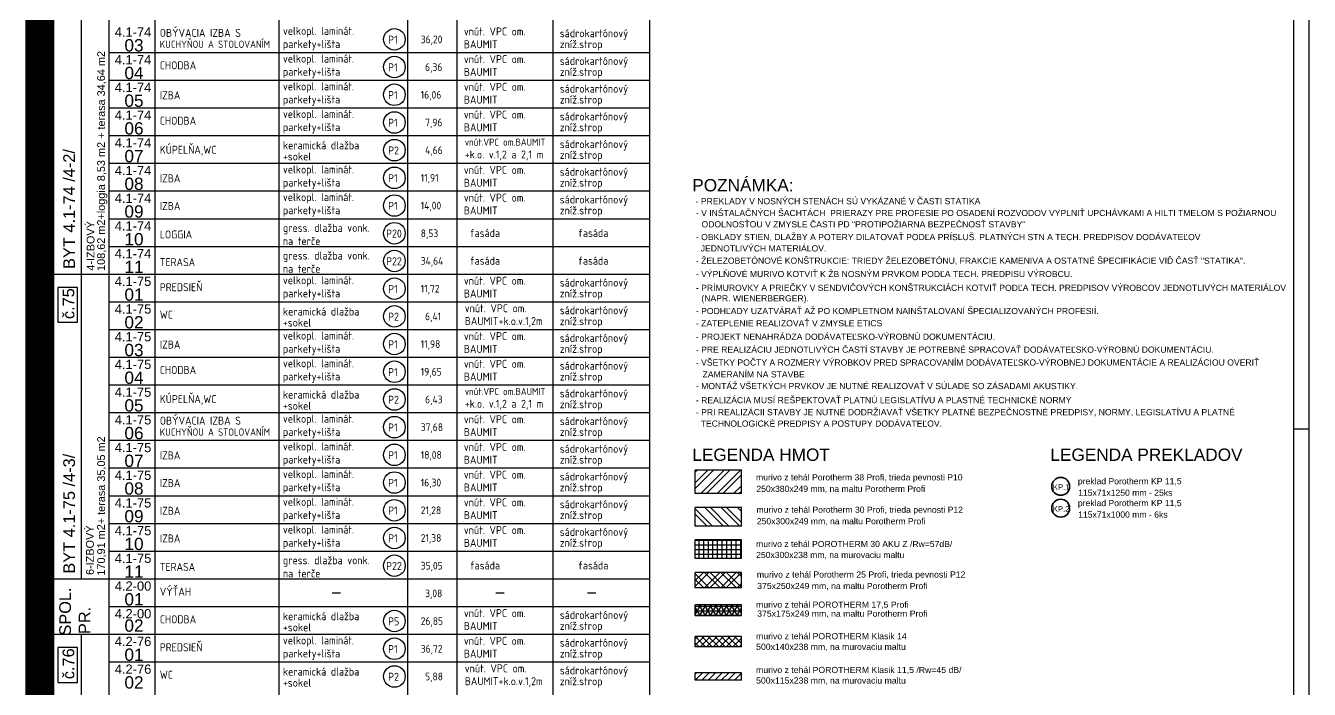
# Model space of a CAD drawing. Extents: x 4511820 to 5180432, y -1526536 to -944957.
# Drawn here: x 5044187 to 5065037, y -1076624 to -1065843 of the extents above; entities that cross this region are included whole.
import ezdxf

# ---------------------------------------------------------------- set-up
doc = ezdxf.new("R2010")
doc.units = 0
doc.header["$MEASUREMENT"] = 0
for name, color, linetype in [('MÚRY', 1, 'CONTINUOUS'), ('OKNÁ', 143, 'CONTINUOUS'), ('TENKÁ', 7, 'CONTINUOUS'), ('ŠRAFY', 82, 'CONTINUOUS')]:
    doc.layers.add(name, color=color, linetype=linetype)
doc.layers.add('preklady', color=74, linetype='CONTINUOUS', lineweight=35)
doc.styles.add('ARIAL', font='arial.ttf')
doc.styles.add('Style-Arial', font='arial.ttf')
doc.styles.add('STYLE1', font='isocp.shx')

msp = doc.modelspace()

# ---------------------------------------------------------------- hatches: boundary and pattern name
at = {"layer": 'ŠRAFY'}
h = msp.add_hatch(dxfattribs=at)
h.set_pattern_fill('ANSI31', color=132, scale=150)
h.paths.add_polyline_path([(5044187, -1059083.98), (5044187, -1074833.98), (5044637, -1074833.98), (5044637, -1069883.98), (5044637, -1064933.98), (5044637, -1059983.98), (5044637, -1059083.98)])
h.paths.add_polyline_path([(5044281.769, -1068402.055), (5044281.769, -1066970.575), (5044573.379, -1066970.575), (5044573.379, -1068402.055)], flags=24)
h = msp.add_hatch(dxfattribs=at)
h.set_pattern_fill('ANSI32', color=256, scale=500)
h.set_pattern_definition([(45, (471961.18, 64296.74), (-132.5825215, 132.5825215), []), (45, (472049.57, 64296.74), (-132.5825215, 132.5825215), [])])
h.paths.add_polyline_path([(5055063.286, -1073445.632), (5055813.286, -1073445.632), (5055813.286, -1073065.632), (5055063.286, -1073065.632)])
h = msp.add_hatch(dxfattribs=at)
h.set_pattern_fill('ANSI32', color=256, scale=500, angle=90)
h.set_pattern_definition([(135, (471961.18, 64296.74), (-132.5825215, -132.5825215), []), (135, (471961.18, 64385.13), (-132.5825215, -132.5825215), [])])
h.paths.add_polyline_path([(5055063.286, -1073671.871), (5055063.286, -1073971.871), (5055813.286, -1073971.871), (5055813.286, -1073671.871)])
at = {"layer": 'ŠRAFY', "ltscale": 0.25}
h = msp.add_hatch(dxfattribs=at)
h.set_pattern_fill('ANSI37', color=256, scale=600, angle=45)
h.set_pattern_definition([(90, (-3419424.49, 732623.24), (-75, 1e-14), []), (180, (-3419424.49, 732623.24), (-1e-14, -75), [])])
h.paths.add_polyline_path([(5055063.286, -1074198.11), (5055063.286, -1074498.11), (5055813.286, -1074498.11), (5055813.286, -1074198.11)])
at = {"layer": 'ŠRAFY'}
h = msp.add_hatch(dxfattribs=at)
h.set_pattern_fill('ANSI32', color=256, scale=500)
h.set_pattern_definition([(45, (471961.18, 63770.5), (-132.5825215, 132.5825215), []), (45, (472049.57, 63770.5), (-132.5825215, 132.5825215), [])])
h.paths.add_polyline_path([(5055063.286, -1074724.35), (5055063.286, -1074974.35), (5055813.286, -1074974.35), (5055813.286, -1074724.35)])
h = msp.add_hatch(dxfattribs=at)
h.set_pattern_fill('ANSI32', color=256, scale=500, angle=90)
h.set_pattern_definition([(135, (471961.18, 63770.5), (-132.5825215, -132.5825215), []), (135, (471961.18, 63858.9), (-132.5825215, -132.5825215), [])])
h.paths.add_polyline_path([(5055063.286, -1074724.35), (5055063.286, -1074974.35), (5055813.286, -1074974.35), (5055813.286, -1074724.35)])
h = msp.add_hatch(dxfattribs=at)
h.set_pattern_fill('ANSI31', color=213, scale=150)
h.paths.add_polyline_path([(5044637, -1085633.98), (5044637, -1074833.98), (5044187, -1074833.98), (5044187, -1085633.98)])
h.paths.add_polyline_path([(5044260.055, -1081226.452), (5044260.055, -1079760.237), (5044551.665, -1079760.237), (5044551.665, -1081226.452)], flags=24)
at = {"layer": 'ŠRAFY', "ltscale": 0.25}
h = msp.add_hatch(dxfattribs=at)
h.set_pattern_fill('NET3', color=256, scale=600)
h.set_pattern_definition([(0, (471961.18, 64277.27), (0, 75), []), (60, (471961.18, 64277.27), (-64.9519053, 37.5), []), (120, (471961.18, 64277.27), (-64.9519053, -37.5), [])])
h.paths.add_polyline_path([(5055813.286, -1075250.589), (5055063.286, -1075250.589), (5055063.286, -1075425.589), (5055813.286, -1075425.589)])
h = msp.add_hatch(dxfattribs=at)
h.set_pattern_fill('ANSI37', color=256, scale=600, style=0)
h.set_pattern_definition([(45, (-3017604.4, 547027.435), (-53.0330086, 53.0330086), []), (135, (-3017604.4, 547027.435), (-53.0330086, -53.0330086), [])])
h.paths.add_polyline_path([(5055813.286, -1075763.77), (5055063.286, -1075763.77), (5055063.286, -1075933.77), (5055813.286, -1075933.77)])
h = msp.add_hatch(dxfattribs=at)
h.set_pattern_fill('ANSI31', color=256, scale=600, style=0)
h.set_pattern_definition([(45, (524888.5, 394247.76), (-53.0330086, 53.0330086), [])])
h.paths.add_polyline_path([(5055813.286, -1076356.429), (5055063.286, -1076356.429), (5055063.286, -1076476.429), (5055813.286, -1076476.429)])

# ---------------------------------------------------------------- linework, layer by layer
at = {"layer": 'MÚRY', "ltscale": 0.25}
for p, q in [((5054319.714, -1069883.98), (5044637, -1069883.98)), ((5055813.286, -1073065.632), (5055063.286, -1073065.632)), ((5055813.286, -1073445.632), (5055063.286, -1073445.632)), ((5055813.286, -1073671.871), (5055063.286, -1073671.871)), ((5055813.286, -1073971.871), (5055063.286, -1073971.871)), ((5055813.286, -1074198.11), (5055063.286, -1074198.11)), ((5055813.286, -1074498.11), (5055063.286, -1074498.11)), ((5055813.286, -1074724.35), (5055063.286, -1074724.35)), ((5054319.714, -1074833.98), (5044187, -1074833.98)), ((5054319.714, -1074833.98), (5044187, -1074833.98)), ((5055813.286, -1074974.35), (5055063.286, -1074974.35)), ((5055813.286, -1075250.589), (5055063.286, -1075250.589)), ((5055813.286, -1075425.589), (5055063.286, -1075425.589)), ((5054319.714, -1075733.98), (5044637, -1075733.98)), ((5055813.286, -1075763.77), (5055063.286, -1075763.77)), ((5055813.286, -1075933.77), (5055063.286, -1075933.77)), ((5055813.286, -1076356.429), (5055063.286, -1076356.429)), ((5055813.286, -1076476.429), (5055063.286, -1076476.429))]:
    msp.add_line(p, q, dxfattribs=at)
at = {"layer": 'OKNÁ', "ltscale": 0.25}
for p, q in [((5055063.286, -1073445.632), (5055063.286, -1073065.632)), ((5055813.286, -1073445.632), (5055813.286, -1073065.632)), ((5055063.286, -1073971.871), (5055063.286, -1073671.871)), ((5055813.286, -1073971.871), (5055813.286, -1073671.871)), ((5055063.286, -1074498.11), (5055063.286, -1074198.11)), ((5055813.286, -1074498.11), (5055813.286, -1074198.11)), ((5055063.286, -1074974.35), (5055063.286, -1074724.35)), ((5055813.286, -1074974.35), (5055813.286, -1074724.35)), ((5055063.286, -1075425.589), (5055063.286, -1075250.589)), ((5055813.286, -1075425.589), (5055813.286, -1075250.589)), ((5055063.286, -1075933.77), (5055063.286, -1075763.77)), ((5055813.286, -1075933.77), (5055813.286, -1075763.77)), ((5055063.286, -1076476.429), (5055063.286, -1076356.429)), ((5055813.286, -1076476.429), (5055813.286, -1076356.429))]:
    msp.add_line(p, q, dxfattribs=at)
at = {"layer": 'preklady', "ltscale": 0.25}
for centre in [(5060999, -1073326.933), (5060999, -1073681.933)]:
    msp.add_circle(centre, 145, dxfattribs=at)
at = {"layer": 'TENKÁ', "color": 7}
for p, q in [((5065037, -1087240.742), (5065037, -1046519.904)), ((5064787, -1086990.742), (5064787, -1046769.904))]:
    msp.add_line(p, q, dxfattribs=at)
at = {"layer": 'TENKÁ', "linetype": 'Continuous'}
for p, q in [((5046287, -1058433.98), (5046287, -1074833.98)), ((5046287, -1074833.98), (5046287, -1085633.98))]:
    msp.add_line(p, q, dxfattribs=at)
at = {"layer": 'TENKÁ', "ltscale": 0.25}
for p, q in [((5048296.88, -1058433.98), (5048296.88, -1074833.98)), ((5050390.188, -1058433.98), (5050390.188, -1074833.98)), ((5051195.393, -1074833.98), (5051195.393, -1058433.98)), ((5052754.225, -1074833.98), (5052754.225, -1058433.98)), ((5044187, -1059083.98), (5044187, -1074833.98)), ((5044637, -1059083.98), (5044637, -1074833.98)), ((5045537, -1059083.98), (5045537, -1074833.98)), ((5054319.714, -1059083.98), (5054319.714, -1074833.98)), ((5045087, -1059983.98), (5045087, -1074833.98)), ((5054319.714, -1066283.98), (5045537, -1066283.98)), ((5054319.714, -1066733.98), (5045537, -1066733.98)), ((5053684.174, -1067183.98), (5045537, -1067183.98)), ((5054319.714, -1067183.98), (5045537, -1067183.98)), ((5053684.174, -1067633.98), (5045537, -1067633.98)), ((5054319.714, -1067633.98), (5045537, -1067633.98)), ((5054319.714, -1068083.98), (5045537, -1068083.98)), ((5054319.714, -1068533.98), (5045537, -1068533.98)), ((5053684.174, -1068983.98), (5045537, -1068983.98)), ((5054319.714, -1068983.98), (5045537, -1068983.98)), ((5053684.174, -1069433.98), (5045537, -1069433.98)), ((5054319.714, -1069433.98), (5045537, -1069433.98)), ((5053684.174, -1070333.98), (5045537, -1070333.98)), ((5054319.714, -1070333.98), (5045537, -1070333.98)), ((5053684.174, -1070783.98), (5045537, -1070783.98)), ((5054319.714, -1070783.98), (5045537, -1070783.98)), ((5054319.714, -1071233.98), (5045537, -1071233.98)), ((5054319.714, -1071683.98), (5045537, -1071683.98)), ((5053684.174, -1072133.98), (5045537, -1072133.98)), ((5054319.714, -1072133.98), (5045537, -1072133.98)), ((5064787, -1072390.742), (5065037, -1072390.742)), ((5053684.174, -1072583.98), (5045537, -1072583.98)), ((5054319.714, -1072583.98), (5045537, -1072583.98)), ((5054319.714, -1073033.98), (5045537, -1073033.98)), ((5054319.714, -1073483.98), (5045537, -1073483.98)), ((5053684.174, -1073933.98), (5045537, -1073933.98)), ((5054319.714, -1073933.98), (5045537, -1073933.98)), ((5053684.174, -1074383.98), (5045537, -1074383.98)), ((5054319.714, -1074383.98), (5045537, -1074383.98)), ((5044187, -1074833.98), (5044187, -1085633.98)), ((5044637, -1074833.98), (5044637, -1085633.98)), ((5045537, -1074833.98), (5045537, -1085633.98)), ((5048296.88, -1074833.98), (5048296.88, -1085633.98)), ((5050390.188, -1074833.98), (5050390.188, -1085633.98)), ((5051195.393, -1085633.98), (5051195.393, -1074833.98)), ((5052754.225, -1085633.98), (5052754.225, -1074833.98)), ((5054319.714, -1074833.98), (5054319.714, -1085633.98)), ((5053684.174, -1075283.98), (5045537, -1075283.98)), ((5054319.714, -1075283.98), (5045537, -1075283.98)), ((5045087, -1075733.98), (5045087, -1080683.98)), ((5045087, -1075733.98), (5045087, -1085633.98)), ((5053684.174, -1076183.98), (5045537, -1076183.98)), ((5054319.714, -1076183.98), (5045537, -1076183.98))]:
    msp.add_line(p, q, dxfattribs=at)
at = {"layer": 'TENKÁ'}
for p, q in [((5049164.714, -1075059.064), (5049302.214, -1075059.064)), ((5051823.714, -1075059.064), (5051961.214, -1075059.064)), ((5053310.714, -1075059.064), (5053448.214, -1075059.064))]:
    msp.add_line(p, q, dxfattribs=at)
for points in [[(5045026.214, -1070096.564), (5044710.214, -1070096.564), (5044710.214, -1070661.064), (5045026.214, -1070661.064)], [(5045026.214, -1075946.564), (5044710.214, -1075946.564), (5044710.214, -1076511.064), (5045026.214, -1076511.064)]]:
    msp.add_lwpolyline(points, close=True, dxfattribs=at)
at = {"layer": 'TENKÁ', "ltscale": 0.25}
for centre in [(5050176.714, -1066065.255), (5050176.714, -1066515.255), (5050176.714, -1066965.255), (5050176.714, -1067415.255), (5050176.714, -1067865.255), (5050176.714, -1068315.255), (5050176.714, -1068765.255), (5050176.714, -1069215.255), (5050176.714, -1069665.255), (5050176.714, -1070115.255), (5050176.714, -1070565.255), (5050176.714, -1071015.255), (5050176.714, -1071465.255), (5050176.714, -1071915.255), (5050176.714, -1072365.255), (5050176.714, -1072815.255), (5050176.714, -1073265.255), (5050176.714, -1073715.255), (5050176.714, -1074165.255), (5050176.714, -1074615.255), (5050176.714, -1075515.255), (5050176.714, -1075965.255), (5050176.714, -1076415.255)]:
    msp.add_circle(centre, 175, dxfattribs=at)

# ---------------------------------------------------------------- texts
at = {"layer": 'MÚRY', "color": 0, "ltscale": 0.25, "style": 'Style-Arial'}
for s, p in [('POZNÁMKA: ', (5055014.204, -1068534.702)), ('LEGENDA HMOT', (5055014.204, -1072912.596)), ('LEGENDA PREKLADOV', (5060831.204, -1072912.596))]:
    msp.add_text(s, height=200, dxfattribs=at).set_placement(p)
at = {"layer": 'preklady', "linetype": 'Continuous', "lineweight": 20, "style": 'ARIAL'}
for s, p in [('KP.1', (5060869.736, -1073383.19)), ('KP.2', (5060869.736, -1073738.19))]:
    msp.add_text(s, height=90, dxfattribs=at).set_placement(p)
at = {"layer": 'TENKÁ', "linetype": 'Continuous', "style": 'STYLE1'}
for s, height, p in [('OBÝVACIA IZBA S ', 130, (5046365.377, -1066024.933)), ('KUCHYŇOU A STOLOVANÍM', 118, (5046365.377, -1066203.933)), ('CHODBA', 130, (5046365.377, -1066552.178)), ('IZBA', 130, (5046365.377, -1067038.569)), ('CHODBA', 130, (5046365.377, -1067452.178)), ('KÚPELŇA,WC', 130, (5046365.377, -1067924.205)), ('IZBA', 130, (5046365.377, -1068388.569)), ('IZBA', 130, (5046365.377, -1068838.569)), ('LOGGIA', 130, (5046365.377, -1069299.933)), ('TERASA', 130, (5046365.377, -1069749.933)), ('PREDSIEŇ', 130, (5046365.377, -1070156.855)), ('WC', 130, (5046365.377, -1070602.178)), ('IZBA', 130, (5046365.377, -1071088.569)), ('CHODBA', 130, (5046365.377, -1071502.178)), ('KÚPELŇA,WC', 130, (5046365.377, -1071974.205)), ('OBÝVACIA IZBA S ', 130, (5046365.377, -1072324.933)), ('KUCHYŇOU A STOLOVANÍM', 118, (5046365.377, -1072503.933)), ('IZBA', 130, (5046365.377, -1072888.569)), ('IZBA', 130, (5046365.377, -1073338.569)), ('IZBA', 130, (5046365.377, -1073788.569)), ('IZBA', 130, (5046365.377, -1074238.569)), ('TERASA', 130, (5046365.377, -1074699.933)), ('VÝŤAH', 130, (5046365.377, -1075102.178)), ('CHODBA', 130, (5046365.377, -1075552.178)), ('keramická dlažba', 130, (5048365.45, -1075501.388)), ('+sokel', 130, (5048365.45, -1075681.87)), ('PREDSIEŇ', 130, (5046365.377, -1076006.855)), ('WC', 130, (5046365.377, -1076452.178))]:
    msp.add_text(s, height=height, dxfattribs=at).set_placement(p)
at = {"layer": 'TENKÁ', "lineweight": 40, "ltscale": 0.25, "style": 'ARIAL'}
for s, height, p in [('4.1-74', 150, (5045633.769, -1066021.251)), ('03', 200, (5045791.311, -1066261.751)), ('4.1-74', 150, (5045633.769, -1066471.251)), ('04', 200, (5045791.311, -1066711.751)), ('4.1-74', 150, (5045633.769, -1066921.251)), ('05', 200, (5045791.311, -1067161.751)), ('4.1-74', 150, (5045633.769, -1067371.251)), ('06', 200, (5045791.311, -1067611.751)), ('4.1-74', 150, (5045633.769, -1067821.251)), ('07', 200, (5045791.311, -1068061.751)), ('4.1-74', 150, (5045633.769, -1068271.251)), ('08', 200, (5045791.311, -1068511.751)), ('4.1-74', 150, (5045633.769, -1068721.251)), ('09', 200, (5045791.311, -1068961.751)), ('4.1-74', 150, (5045633.769, -1069171.251)), ('10', 200, (5045791.311, -1069411.751)), ('4.1-74', 150, (5045633.769, -1069621.251)), ('11', 200, (5045791.311, -1069861.751)), ('4.1-75', 150, (5045633.769, -1070071.251)), ('01', 200, (5045791.311, -1070311.751)), ('4.1-75', 150, (5045633.769, -1070521.251)), ('02', 200, (5045791.311, -1070761.751)), ('4.1-75', 150, (5045633.769, -1070971.251)), ('03', 200, (5045791.311, -1071211.751)), ('4.1-75', 150, (5045633.769, -1071421.251)), ('04', 200, (5045791.311, -1071661.751)), ('4.1-75', 150, (5045633.769, -1071871.251)), ('05', 200, (5045791.311, -1072111.751)), ('4.1-75', 150, (5045633.769, -1072321.251)), ('06', 200, (5045791.311, -1072561.751)), ('4.1-75', 150, (5045633.769, -1072771.251)), ('07', 200, (5045791.311, -1073011.751)), ('4.1-75', 150, (5045633.769, -1073221.251)), ('08', 200, (5045791.311, -1073461.751)), ('4.1-75', 150, (5045633.769, -1073671.251)), ('09', 200, (5045791.311, -1073911.751)), ('4.1-75', 150, (5045633.769, -1074121.251)), ('10', 200, (5045791.311, -1074361.751)), ('4.1-75', 150, (5045633.769, -1074571.251)), ('11', 200, (5045791.311, -1074811.751)), ('4.2-00', 150, (5045633.769, -1075021.251)), ('01', 200, (5045791.311, -1075261.751)), ('4.2-00', 150, (5045633.769, -1075471.251)), ('02', 200, (5045791.311, -1075688.251)), ('4.2-76', 150, (5045633.769, -1075921.251)), ('01', 200, (5045791.311, -1076161.751)), ('4.2-76', 150, (5045633.769, -1076371.251)), ('02', 200, (5045791.311, -1076611.751))]:
    msp.add_text(s, height=height, dxfattribs=at).set_placement(p)
at = {"layer": 'TENKÁ', "ltscale": 0.25, "style": 'STYLE1'}
for s, height, p in [('velkopl. laminát.', 130, (5048365.45, -1065992.856)), ('P1', 130, (5050073.95, -1066135.512)), ('36,20', 125, (5050603.607, -1066128.265)), ('vnút. VPC om.', 130, (5051304.107, -1066001.765)), ('sádrokartónový', 130, (5052862.939, -1066031.643)), ('parkety+lišta', 130, (5048365.45, -1066206.512)), ('BAUMIT', 130, (5051304.107, -1066209.873)), ('zníž.strop', 130, (5052862.939, -1066208.353)), ('velkopl. laminát.', 130, (5048365.45, -1066442.856)), ('P1', 130, (5050073.95, -1066585.512)), (' 6,36', 125, (5050603.607, -1066578.265)), ('vnút. VPC om.', 130, (5051304.107, -1066451.765)), ('sádrokartónový', 130, (5052862.939, -1066481.643)), ('parkety+lišta', 130, (5048365.45, -1066656.512)), ('BAUMIT', 130, (5051304.107, -1066659.873)), ('zníž.strop', 130, (5052862.939, -1066658.353)), ('velkopl. laminát.', 130, (5048365.45, -1066892.856)), ('vnút. VPC om.', 130, (5051304.107, -1066901.765)), ('sádrokartónový', 130, (5052862.939, -1066931.643)), ('parkety+lišta', 130, (5048365.45, -1067106.512)), ('P1', 130, (5050073.95, -1067035.512)), ('16,06', 125, (5050603.607, -1067028.265)), ('BAUMIT', 130, (5051304.107, -1067109.873)), ('zníž.strop', 130, (5052862.939, -1067108.353)), ('velkopl. laminát.', 130, (5048365.45, -1067342.856)), ('vnút. VPC om.', 130, (5051304.107, -1067351.765)), ('sádrokartónový', 130, (5052862.939, -1067381.643)), ('parkety+lišta', 130, (5048365.45, -1067556.512)), ('P1', 130, (5050073.95, -1067485.512)), (' 7,96', 125, (5050603.607, -1067478.265)), ('BAUMIT', 130, (5051304.107, -1067559.873)), ('zníž.strop', 130, (5052862.939, -1067558.353)), ('keramická dlažba', 130, (5048365.45, -1067851.388)), ('vnút.VPC om.BAUMIT', 115, (5051319.141, -1067792.395)), ('sádrokartónový', 130, (5052862.939, -1067831.643)), ('+sokel', 130, (5048365.45, -1068031.87)), ('P2', 130, (5050073.95, -1067935.512)), (' 4,66', 125, (5050603.607, -1067928.265)), ('+k.o. v.1,2 a 2,1 m', 130, (5051319.141, -1068000.503)), ('zníž.strop', 130, (5052862.939, -1068008.353)), ('velkopl. laminát.', 130, (5048365.45, -1068242.856)), ('vnút. VPC om.', 130, (5051304.107, -1068251.765)), ('parkety+lišta', 130, (5048365.45, -1068456.512)), ('P1', 130, (5050073.95, -1068385.512)), ('11,91', 125, (5050603.607, -1068378.265)), ('BAUMIT', 130, (5051304.107, -1068459.873)), ('sádrokartónový', 130, (5052862.939, -1068281.643)), ('zníž.strop', 130, (5052862.939, -1068458.353)), ('velkopl. laminát.', 130, (5048365.45, -1068692.856)), ('P1', 130, (5050073.95, -1068835.512)), ('14,00', 125, (5050603.607, -1068828.265)), ('vnút. VPC om.', 130, (5051304.107, -1068701.765)), ('sádrokartónový', 130, (5052862.939, -1068731.643)), ('parkety+lišta', 130, (5048365.45, -1068906.512)), ('BAUMIT', 130, (5051304.107, -1068909.873)), ('zníž.strop', 130, (5052862.939, -1068908.353)), ('gress. dlažba vonk.', 130, (5048365.45, -1069192.856)), ('P20', 130, (5050040.95, -1069285.512)), ('8,53', 125, (5050603.607, -1069278.265)), ('fasáda', 130, (5051404.107, -1069276.03)), ('fasáda', 130, (5053162.939, -1069276.03)), ('na terče', 130, (5048365.45, -1069406.512)), ('gress. dlažba vonk.', 130, (5048365.45, -1069642.856)), ('34,64', 125, (5050603.607, -1069728.265)), ('fasáda', 130, (5051404.107, -1069726.03)), ('fasáda', 130, (5053162.939, -1069726.03)), ('na terče', 130, (5048365.45, -1069856.512)), ('P22', 130, (5050040.95, -1069735.512)), ('velkopl. laminát.', 130, (5048365.45, -1070042.856)), ('vnút. VPC om.', 130, (5051304.107, -1070051.765)), ('sádrokartónový', 130, (5052862.939, -1070081.643)), ('parkety+lišta', 130, (5048365.45, -1070256.512)), ('P1', 130, (5050073.95, -1070185.512)), ('11,72', 125, (5050603.607, -1070178.265)), ('BAUMIT', 130, (5051304.107, -1070259.873)), ('zníž.strop', 130, (5052862.939, -1070258.353)), ('keramická dlažba', 130, (5048365.45, -1070551.388)), ('vnút. VPC om.', 130, (5051319.141, -1070498.702)), ('sádrokartónový', 130, (5052862.939, -1070531.643)), ('+sokel', 130, (5048365.45, -1070731.87)), ('P2', 130, (5050073.95, -1070635.512)), (' 6,41', 125, (5050603.607, -1070628.265)), ('BAUMIT+k.o.v.1,2m', 130, (5051319.141, -1070706.81)), ('zníž.strop', 130, (5052862.939, -1070708.353)), ('velkopl. laminát.', 130, (5048365.45, -1070942.856)), ('vnút. VPC om.', 130, (5051304.107, -1070951.765)), ('sádrokartónový', 130, (5052862.939, -1070981.643)), ('parkety+lišta', 130, (5048365.45, -1071156.512)), ('P1', 130, (5050073.95, -1071085.512)), ('11,98', 125, (5050603.607, -1071078.265)), ('BAUMIT', 130, (5051304.107, -1071159.873)), ('zníž.strop', 130, (5052862.939, -1071158.353)), ('velkopl. laminát.', 130, (5048365.45, -1071392.856)), ('vnút. VPC om.', 130, (5051304.107, -1071401.765)), ('parkety+lišta', 130, (5048365.45, -1071606.512)), ('P1', 130, (5050073.95, -1071535.512)), ('19,65', 125, (5050603.607, -1071528.265)), ('BAUMIT', 130, (5051304.107, -1071609.873)), ('sádrokartónový', 130, (5052862.939, -1071431.643)), ('zníž.strop', 130, (5052862.939, -1071608.353)), ('keramická dlažba', 130, (5048365.45, -1071901.388)), ('P2', 130, (5050073.95, -1071985.512)), (' 6,43', 125, (5050603.607, -1071978.265)), ('vnút.VPC om.BAUMIT', 115, (5051319.141, -1071842.395)), ('sádrokartónový', 130, (5052862.939, -1071881.643)), ('+sokel', 130, (5048365.45, -1072081.87)), ('+k.o. v.1,2 a 2,1 m', 130, (5051319.141, -1072050.503)), ('zníž.strop', 130, (5052862.939, -1072058.353)), ('velkopl. laminát.', 130, (5048365.45, -1072292.856)), ('P1', 130, (5050073.95, -1072435.512)), ('37,68', 125, (5050603.607, -1072428.265)), ('vnút. VPC om.', 130, (5051304.107, -1072301.765)), ('sádrokartónový', 130, (5052862.939, -1072331.643)), ('parkety+lišta', 130, (5048365.45, -1072506.512)), ('BAUMIT', 130, (5051304.107, -1072509.873)), ('zníž.strop', 130, (5052862.939, -1072508.353)), ('velkopl. laminát.', 130, (5048365.45, -1072742.856)), ('vnút. VPC om.', 130, (5051304.107, -1072751.765)), ('sádrokartónový', 130, (5052862.939, -1072781.643)), ('parkety+lišta', 130, (5048365.45, -1072956.512)), ('P1', 130, (5050073.95, -1072885.512)), ('18,08', 125, (5050603.607, -1072878.265)), ('BAUMIT', 130, (5051304.107, -1072959.873)), ('zníž.strop', 130, (5052862.939, -1072958.353)), ('velkopl. laminát.', 130, (5048365.45, -1073192.856)), ('vnút. VPC om.', 130, (5051304.107, -1073201.765)), ('sádrokartónový', 130, (5052862.939, -1073231.643)), ('parkety+lišta', 130, (5048365.45, -1073406.512)), ('P1', 130, (5050073.95, -1073335.512)), ('16,30', 125, (5050603.607, -1073328.265)), ('BAUMIT', 130, (5051304.107, -1073409.873)), ('zníž.strop', 130, (5052862.939, -1073408.353)), ('velkopl. laminát.', 130, (5048365.45, -1073642.856)), ('vnút. VPC om.', 130, (5051304.107, -1073651.765)), ('sádrokartónový', 130, (5052862.939, -1073681.643)), ('parkety+lišta', 130, (5048365.45, -1073856.512)), ('P1', 130, (5050073.95, -1073785.512)), ('21,28', 125, (5050603.607, -1073778.265)), ('BAUMIT', 130, (5051304.107, -1073859.873)), ('zníž.strop', 130, (5052862.939, -1073858.353)), ('velkopl. laminát.', 130, (5048365.45, -1074092.856)), ('vnút. VPC om.', 130, (5051304.107, -1074101.765)), ('parkety+lišta', 130, (5048365.45, -1074306.512)), ('P1', 130, (5050073.95, -1074235.512)), ('21,38', 125, (5050603.607, -1074228.265)), ('BAUMIT', 130, (5051304.107, -1074309.873)), ('sádrokartónový', 130, (5052862.939, -1074131.643)), ('zníž.strop', 130, (5052862.939, -1074308.353)), ('gress. dlažba vonk.', 130, (5048365.45, -1074592.856)), ('P22', 130, (5050040.95, -1074685.512)), ('35,05', 125, (5050603.607, -1074678.265)), ('fasáda', 130, (5051404.107, -1074676.03)), ('fasáda', 130, (5053162.939, -1074676.03)), ('na terče', 130, (5048365.45, -1074806.512)), (' 3,08', 125, (5050603.607, -1075128.265)), ('vnút. VPC om.', 130, (5051304.107, -1075451.765)), ('sádrokartónový', 130, (5052862.939, -1075481.643)), ('P5', 130, (5050073.95, -1075585.512)), ('26,85', 125, (5050603.607, -1075578.265)), ('BAUMIT', 130, (5051304.107, -1075659.873)), ('zníž.strop', 130, (5052862.939, -1075658.353)), ('velkopl. laminát.', 130, (5048365.45, -1075892.856)), ('vnút. VPC om.', 130, (5051304.107, -1075901.765)), ('sádrokartónový', 130, (5052862.939, -1075931.643)), ('parkety+lišta', 130, (5048365.45, -1076106.512)), ('P1', 130, (5050073.95, -1076035.512)), ('36,72', 125, (5050603.607, -1076028.265)), ('BAUMIT', 130, (5051304.107, -1076109.873)), ('zníž.strop', 130, (5052862.939, -1076108.353)), ('keramická dlažba', 130, (5048365.45, -1076401.388)), ('vnút. VPC om.', 130, (5051319.141, -1076348.702)), ('sádrokartónový', 130, (5052862.939, -1076381.643)), ('+sokel', 130, (5048365.45, -1076581.87)), ('P2', 130, (5050073.95, -1076485.512)), (' 5,88', 125, (5050603.607, -1076478.265)), ('BAUMIT+k.o.v.1,2m', 130, (5051319.141, -1076556.81)), ('zníž.strop', 130, (5052862.939, -1076558.353))]:
    msp.add_text(s, height=height, dxfattribs=at).set_placement(p)
at = {"layer": 'TENKÁ', "ltscale": 0.25, "style": 'Style-Arial'}
for s, height, p in [('108,62 m2+loggia 8,53 m2 + terasa 34,64 m2', 126.36, (5045475.43, -1069826.91)), ('VCHOD č.1', 190, (5044522.639, -1068355.721)), ('BYT 4.1-74 /4-2/', 190, (5044987.353, -1069794.855)), ('4-IZBOVÝ ', 126.36, (5045304.43, -1069822.41)), ('č.75', 190, (5044976.32, -1070609.589)), ('170,91 m2+ terasa 35,05 m2', 126.36, (5045475.43, -1074776.91)), ('BYT 4.1-75 /4-3/', 190, (5044987.353, -1074744.855)), ('6-IZBOVÝ ', 126.36, (5045293.43, -1074766.91)), ('SPOL.', 190, (5044922.375, -1075751.271)), ('PR.', 190, (5045238.323, -1075726.054)), ('č.76', 190, (5044976.32, -1076459.589))]:
    msp.add_text(s, height=height, rotation=90, dxfattribs=at).set_placement(p)
at = {"layer": 'TENKÁ', "linetype": 'Continuous', "lineweight": 20, "style": 'ARIAL'}
for s, p in [('- PREKLADY V NOSNÝCH STENÁCH SÚ VYKÁZANÉ V ČASTI STATIKA', (5055068.699, -1068744.092)), ('- V INŠTALAČNÝCH ŠACHTÁCH  PRIERAZY PRE PROFESIE PO OSADENÍ ROZVODOV VYPLNIŤ UPCHÁVKAMI A HILTI TMELOM S POŽIARNOU ', (5055072.905, -1068936.023)), ('ODOLNOSŤOU V ZMYSLE ČASTI PD "PROTIPOŽIARNA BEZPEČNOSŤ STAVBY"', (5055164.337, -1069119.324)), ('- OBKLADY STIEN, DLAŽBY A POTERY DILATOVAŤ PODĽA PRÍSLUŠ. PLATNÝCH STN A TECH. PREDPISOV DODÁVATEĽOV ', (5055072.905, -1069326.904)), ('JEDNOTLIVÝCH MATERIÁLOV.', (5055151.389, -1069511.08)), ('- ŽELEZOBETÓNOVÉ KONŠTRUKCIE: TRIEDY ŽELEZOBETÓNU, FRAKCIE KAMENIVA A OSTATNÉ ŠPECIFIKÁCIE VIĎ ČASŤ "STATIKA".', (5055072.905, -1069710.921)), ('- VÝPLŇOVÉ MURIVO KOTVIŤ K ŽB NOSNÝM PRVKOM PODĽA TECH. PREDPISU VÝROBCU.', (5055072.905, -1069927.279)), ('- PRÍMUROVKY A PRIEČKY V SENDVIČOVÝCH KONŠTRUKCIÁCH KOTVIŤ PODĽA TECH. PREDPISOV VÝROBCOV JEDNOTLIVÝCH MATERIÁLOV', (5055072.905, -1070151.547)), ('(NAPR. WIENERBERGER).', (5055162.307, -1070321.799)), ('- PODHĽADY UZATVÁRAŤ AŽ PO KOMPLETNOM NAINŠTALOVANÍ ŠPECIALIZOVANÝCH PROFESIÍ.', (5055072.905, -1070528.464)), ('- ZATEPLENIE REALIZOVAŤ V ZMYSLE ETICS', (5055072.905, -1070727.126)), ('- PROJEKT NENAHRÁDZA DODÁVATEĽSKO-VÝROBNÚ DOKUMENTÁCIU.', (5055072.905, -1070946.162)), ('- PRE REALIZÁCIU JEDNOTLIVÝCH ČASTÍ STAVBY JE POTREBNÉ SPRACOVAŤ DODÁVATEĽSKO-VÝROBNÚ DOKUMENTÁCIU.', (5055072.905, -1071155.513)), ('- VŠETKY POČTY A ROZMERY VÝROBKOV PRED SPRACOVANÍM DODÁVATEĽSKO-VÝROBNEJ DOKUMENTÁCIE A REALIZÁCIOU OVERIŤ ', (5055072.905, -1071364.864)), ('ZAMERANÍM NA STAVBE', (5055181.736, -1071557.746)), ('- MONTÁŽ VŠETKÝCH PRVKOV JE NUTNÉ REALIZOVAŤ V SÚLADE SO ZÁSADAMI AKUSTIKY.', (5055072.905, -1071747.344)), ('- REALIZÁCIA MUSÍ REŠPEKTOVAŤ PLATNÚ LEGISLATÍVU A PLASTNÉ TECHNICKÉ NORMY', (5055072.905, -1071975.941)), ('- PRI REALIZÁCII STAVBY JE NUTNÉ DODRŽIAVAŤ VŠETKY PLATNÉ BEZPEČNOSTNÉ PREDPISY, NORMY, LEGISLATÍVU A PLATNÉ', (5055072.905, -1072171.957)), ('TECHNOLOGICKÉ PREDPISY A POSTUPY DODÁVATEĽOV.', (5055151.461, -1072357.134)), ('murivo\xa0z\xa0tehál\xa0Porotherm\xa038\xa0Profi,\xa0trieda\xa0pevnosti\xa0P10', (5056050.699, -1073230.273)), ('250x380x249\xa0mm,\xa0na\xa0maltu\xa0Porotherm\xa0Profi', (5056055.866, -1073416.719)), ('preklad\xa0Porotherm\xa0KP 11,5', (5061277.699, -1073293.273)), ('preklad\xa0Porotherm\xa0KP 11,5', (5061277.699, -1073648.273)), ('115x71x1250\xa0mm - 25ks', (5061282.866, -1073479.719)), ('murivo\xa0z\xa0tehál\xa0Porotherm\xa030\xa0Profi,\xa0trieda\xa0pevnosti\xa0P12', (5056057.699, -1073756.513)), ('115x71x1000\xa0mm - 6ks', (5061282.866, -1073834.719)), ('250x300x249\xa0mm,\xa0na\xa0maltu\xa0Porotherm\xa0Profi', (5056062.866, -1073942.958)), ('250x300x238 mm, na murovaciu maltu', (5056051.497, -1074491.528)), ('murivo z tehál POROTHERM 30 AKU Z /Rw=57dB/ ', (5056051.497, -1074313.063))]:
    msp.add_text(s, height=100, dxfattribs=at).set_placement(p)
at = {"layer": 'TENKÁ', "linetype": 'Continuous', "lineweight": 20, "style": 'ARIAL', "width": 1.01}
for s, p in [('murivo\xa0z\xa0tehál\xa0Porotherm\xa025\xa0Profi,\xa0trieda\xa0pevnosti\xa0P12', (5056063.699, -1074808.991)), ('375x250x249\xa0mm,\xa0na\xa0maltu\xa0Porotherm\xa0Profi', (5056068.866, -1074995.437)), ('murivo z tehál POROTHERM 17,5 Profi', (5056051.497, -1075298.034)), ('375x175x249\xa0mm,\xa0na\xa0maltu\xa0Porotherm\xa0Profi', (5056068.866, -1075443.937)), ('murivo z tehál POROTHERM Klasik 14', (5056051.497, -1075811.215)), ('500x140x238 mm, na murovaciu maltu', (5056051.497, -1075982.68)), ('murivo z tehál POROTHERM Klasik 11,5 /Rw=45 dB/', (5056051.497, -1076359.215)), ('500x115x238 mm, na murovaciu maltu', (5056051.497, -1076530.68))]:
    msp.add_text(s, height=100, dxfattribs=at).set_placement(p)

doc.saveas('drawing.dxf')
